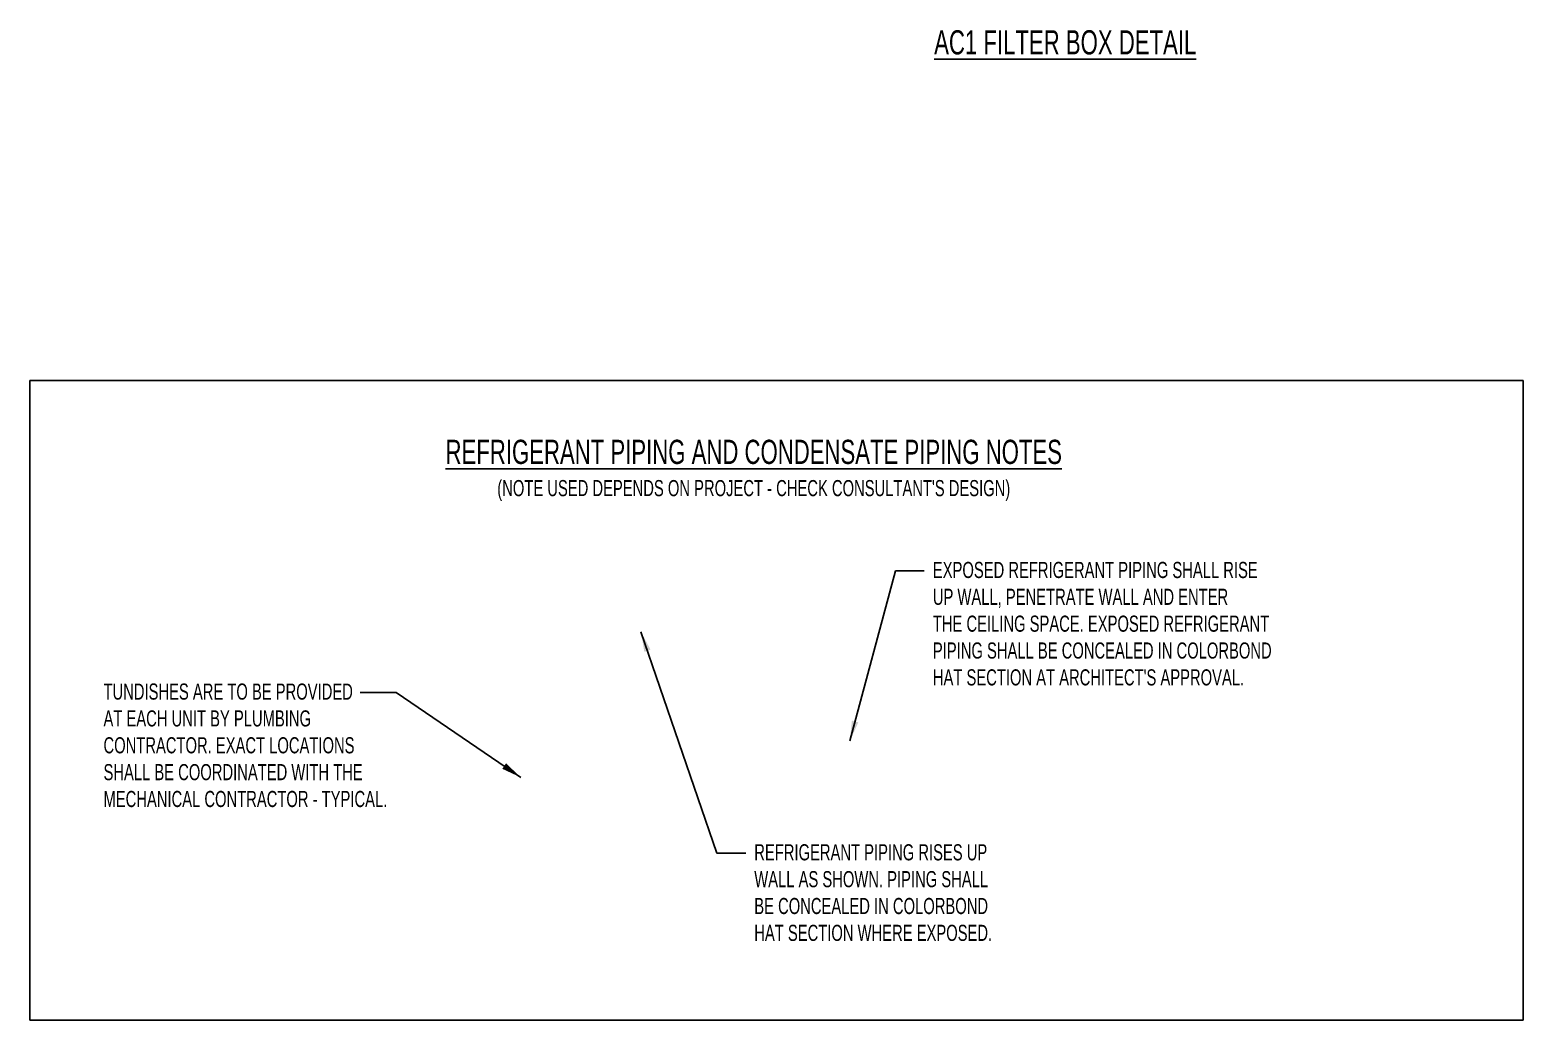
# Model space of a CAD drawing. Header units: millimetres. Extents: x 141 to 153906, y 19826 to 64501.
# Drawn here: x 38990 to 48258, y 42006 to 48154 of the extents above; entities that cross this region are included whole.
import ezdxf

# ---------------------------------------------------------------- set-up
doc = ezdxf.new("R2010")
doc.units = ezdxf.units.MM
doc.layers.add('Hvac-Notes', color=7, linetype='Continuous')
doc.layers.add('Hvac-TextLabel2', color=2, linetype='Continuous')
doc.styles.add('Arial Narrow_1', font='ARIALN.TTF', dxfattribs={"height": 250})
doc.dimstyles.new('ISO-25', dxfattribs={"dimtxt": 2.5, "dimasz": 2.5, "dimexe": 1.25, "dimexo": 0.625, "dimtad": 1, "dimtxsty": 'Standard', "dimcen": 2.5, "dimadec": 0, "dimazin": 0, "dimtfac": 1, "dimtmove": 0, "dimatfit": 3, "dimfxl": 1, "dimarcsym": 0})

msp = doc.modelspace()

# ---------------------------------------------------------------- linework, layer by layer
at = {"layer": 'Hvac-Notes', "linetype": 'Continuous', "elevation": 100.5}
msp.add_lwpolyline([(38990.2, 45976.3), (48258.1, 45976.3), (48258.1, 42005.7), (38990.2, 42005.7)], close=True, dxfattribs=at)

# ---------------------------------------------------------------- texts
at = {"layer": 'Hvac-Notes', "char_height": 100, "width": 5382.733, "attachment_point": 1, "style": 'Arial Narrow_1'}
for s, insert in [("\\W0.8;EXPOSED REFRIGERANT PIPING SHALL RISE \\PUP WALL, PENETRATE WALL AND ENTER \\PTHE CEILING SPACE. EXPOSED REFRIGERANT \\PPIPING SHALL BE CONCEALED IN COLORBOND \\PHAT SECTION AT ARCHITECT'S APPROVAL.", (44594.6, 44850.5, 100.5)), ('\\W0.8;TUNDISHES ARE TO BE PROVIDED \\PAT EACH UNIT BY PLUMBING \\PCONTRACTOR. EXACT LOCATIONS \\PSHALL BE COORDINATED WITH THE\\PMECHANICAL CONTRACTOR - TYPICAL.', (39447.2, 44095.5, 100.5)), ('\\W0.8;REFRIGERANT PIPING RISES UP\\PWALL AS SHOWN. PIPING SHALL\\PBE CONCEALED IN COLORBOND \\PHAT SECTION WHERE EXPOSED.', (43486.2, 43097.7, 100.5))]:
    msp.add_mtext(s, dxfattribs=dict(at, insert=insert))
at = {"layer": 'Hvac-TextLabel2', "color": 2, "insert": (45416.2, 47999.2, 100.5), "char_height": 150, "attachment_point": 8, "style": 'Arial Narrow_1'}
msp.add_mtext_dynamic_manual_height_columns('\\L\\W0.8;AC1 FILTER BOX DETAIL', width=1696.547, gutter_width=1, heights=[0], dxfattribs=at)
at = {"layer": 'Hvac-TextLabel2', "color": 2, "insert": (40222.1, 45608.7, 100.5), "char_height": 175, "width": 6521.917, "attachment_point": 1, "style": 'Arial Narrow_1'}
msp.add_mtext("\\pxqc;{\\L{\\H0.857143x;\\W0.8;REFRIGERANT PIPING AND CONDENSATE PIPING NOTES}\\W0.8;\\P}\\C3;\\H0.571429x;\\W0.8;(NOTE USED DEPENDS ON PROJECT - CHECK CONSULTANT'S DESIGN)", dxfattribs=at)

# ---------------------------------------------------------------- leaders
at = {"layer": 'Hvac-Notes'}
for points, override in [([(44079.7, 43738.9, 100.5), (44362.2, 44796.1, 100.5), (44539.7, 44796.1, 100.5)], {"dimscale": 50, "dimtad": 0}), ([(42782.7, 44417.2, 100.5), (43253.7, 43041.3, 100.5), (43434.2, 43041.3, 100.5)], {"dimscale": 50, "dimasz": 2.5, "dimtad": 0}), ([(42037.2, 43512.5, 100.5), (41263.2, 44040.7, 100.5), (41039.2, 44040.7, 100.5)], {"dimscale": 50, "dimtad": 0})]:
    msp.add_leader(points, dimstyle='ISO-25', override=override, dxfattribs=at)

doc.saveas('drawing.dxf')
